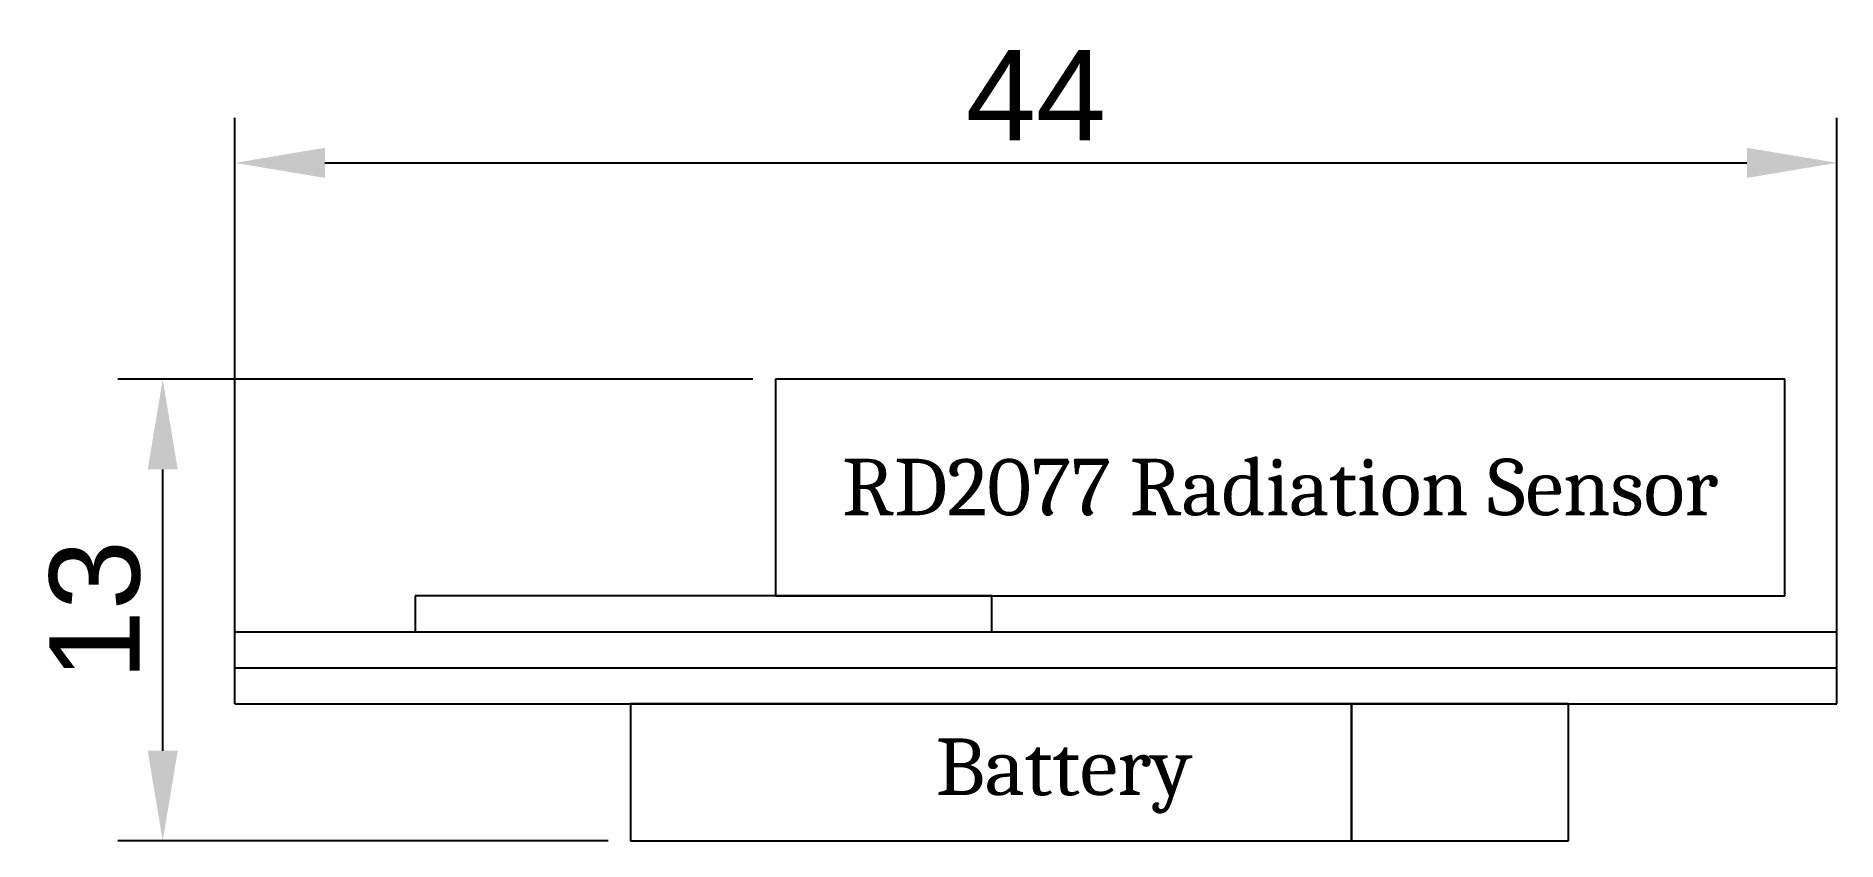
# Model space of a CAD drawing. Header units: millimetres. Extents: x 25.5 to 75.5, y 12.2 to 34.5.
import ezdxf

# ---------------------------------------------------------------- set-up
doc = ezdxf.new("R2010")
doc.units = ezdxf.units.MM
for name, color, linetype, lineweight, true_color in [('Battery', 9, 'Continuous', 25, 0xc0c0c0), ('Battery ... Battery_top', 2, 'Continuous', 25, 0xffff00), ('Bluebean', 4, 'Continuous', 25, 0x00ffff), ('Bluebean ... BlueTooth', 5, 'Continuous', 25, 0x0000ff), ('Circuit Board', 216, 'Continuous', 25, 0x800080), ('Rd2007', 178, 'Continuous', 25, 0x000000), ('Text', 178, 'Continuous', 25, 0x000000)]:
    doc.layers.add(name, color=color, linetype=linetype, lineweight=lineweight, true_color=true_color)
doc.layers.add('Dimensions', color=1, linetype='Continuous', true_color=0xff0000)
doc.styles.add('QCADDimTextStyle', font='')
doc.styles.add('textstyle11', font='')
doc.styles.add('textstyle12', font='')
doc.styles.get('QCADDimTextStyle').set_extended_font_data('Helvetica Neue')
doc.styles.get('textstyle11').set_extended_font_data('Arial')
doc.styles.get('textstyle12').set_extended_font_data('Arial')
doc.dimstyles.new('QCADDimStyle', dxfattribs={"dimtxt": 2.5, "dimasz": 2.5, "dimexe": 1.25, "dimexo": 0.625, "dimtad": 1, "dimtoh": 1, "dimdec": 4, "dimzin": 0, "dimdsep": 46, "dimtxsty": 'QCADDimTextStyle', "dimcen": 0.09, "dimadec": 0, "dimazin": 0, "dimtfac": 1, "dimtdec": 4, "dimtofl": 0, "dimtmove": 0, "dimatfit": 3, "dimfxl": 1, "dimtolj": 1, "dimtzin": 0, "dimarcsym": 0})

# ---------------------------------------------------------------- blocks, each defined once
blk = doc.blocks.new('Battery')
at = {"layer": 'Battery'}
for p, q in [((26.02, 3.8), (6.02, 3.8)), ((6.02, 3.8), (6.02, 0)), ((26.02, 0), (26.02, 3.8)), ((6.02, 0), (26.02, 0))]:
    blk.add_line(p, q, dxfattribs=at)
at = {"layer": 'Battery ... Battery_top'}
for p, q in [((6.02, 3.8), (0, 3.8)), ((0, 3.8), (0, 0)), ((6.02, 0), (6.02, 3.8)), ((0, 0), (6.02, 0))]:
    blk.add_line(p, q, dxfattribs=at)
blk = doc.blocks.new('*D4')
at = {"layer": 'Defpoints', "color": 0}
for p in [(29, 25), (46, 25), (41.98, 12.2)]:
    blk.add_point(p, dxfattribs=at)
at = {"layer": 'Dimensions', "color": 0, "lineweight": -2}
for p, q in [((45.375, 25), (27.75, 25)), ((29, 14.7), (29, 22.5)), ((41.355, 12.2), (27.75, 12.2))]:
    blk.add_line(p, q, dxfattribs=at)
at = {"layer": 'Dimensions', "color": 0}
for points in [[(29.417, 22.5), (28.583, 22.5), (29, 25)], [(28.583, 14.7), (29.417, 14.7), (29, 12.2)]]:
    blk.add_solid(points, dxfattribs=at)
at = {"layer": 'Dimensions', "color": 0, "insert": (27.125, 18.6), "char_height": 2.5, "attachment_point": 5, "rotation": 90, "style": 'QCADDimTextStyle'}
blk.add_mtext('\\A1;13', dxfattribs=at)
blk = doc.blocks.new('*D5')
at = {"layer": 'Defpoints', "color": 0}
for p in [(75.45, 31), (31, 16), (75.45, 16)]:
    blk.add_point(p, dxfattribs=at)
at = {"layer": 'Dimensions', "color": 0, "lineweight": -2}
for p, q in [((31, 16.625), (31, 32.25)), ((75.45, 16.625), (75.45, 32.25)), ((33.5, 31), (72.95, 31))]:
    blk.add_line(p, q, dxfattribs=at)
at = {"layer": 'Dimensions', "color": 0}
for points in [[(33.5, 31.417), (33.5, 30.583), (31, 31)], [(72.95, 30.583), (72.95, 31.417), (75.45, 31)]]:
    blk.add_solid(points, dxfattribs=at)
at = {"layer": 'Dimensions', "color": 0, "insert": (53.225, 32.875), "char_height": 2.5, "attachment_point": 5, "style": 'QCADDimTextStyle'}
blk.add_mtext('\\A1;44', dxfattribs=at)

msp = doc.modelspace()

# ---------------------------------------------------------------- linework, layer by layer
at = {"layer": 'Bluebean'}
for p, q in [((31, 17), (31, 18)), ((31, 18), (75.45, 18)), ((75.45, 17), (75.45, 18)), ((31, 17), (75.45, 17))]:
    msp.add_line(p, q, dxfattribs=at)
at = {"layer": 'Bluebean ... BlueTooth'}
for p, q in [((52, 19), (36, 19)), ((36, 19), (36, 18)), ((52, 18), (52, 19)), ((36, 18), (52, 18))]:
    msp.add_line(p, q, dxfattribs=at)
at = {"layer": 'Circuit Board'}
for p, q in [((31, 16), (31, 17)), ((31, 17), (75.45, 17)), ((75.45, 16), (75.45, 17)), ((31, 16), (75.45, 16))]:
    msp.add_line(p, q, dxfattribs=at)
at = {"layer": 'Rd2007'}
for p, q in [((74, 25), (46, 25)), ((46, 25), (46, 19)), ((74, 19), (74, 25)), ((46, 19), (74, 19))]:
    msp.add_line(p, q, dxfattribs=at)

# ---------------------------------------------------------------- block references
at = {"layer": 'Rd2007', "rotation": 180}
msp.add_blockref('Battery', (68, 16), dxfattribs=at)

# ---------------------------------------------------------------- texts
at = {"layer": 'Text', "char_height": 2, "attachment_point": 5}
for s, insert, style in [('\\fCambria|b0|i0|c0|p0;\\H1.57143;RD2077 Radiation Sensor', (60, 22), 'textstyle12'), ('\\fCambria|b0|i0|c0|p0;\\H1.57143;Battery', (54, 14), 'textstyle11')]:
    msp.add_mtext(s, dxfattribs=dict(at, insert=insert, style=style))

# ---------------------------------------------------------------- dimensions: what is measured, and where the dimension line sits
at = {"layer": 'Dimensions'}
dim = msp.add_linear_dim(base=(75.45, 31), p1=(31, 16), p2=(75.45, 16), dimstyle='QCADDimStyle', override={"dimtxt": 2.5, "dimasz": 2.5, "dimexe": 1.25, "dimexo": 0.625, "dimgap": 0.625, "dimdec": 0, "dimzin": 8, "dimclrd": 0, "dimclre": 0, "dimclrt": 0, "dimazin": 2, "dimtmove": 2}, dxfattribs=at)
dim.commit()
dim.dimension.update_dxf_attribs({"geometry": '*D5', "text_midpoint": (53.225, 32.875)})
dim = msp.add_linear_dim(base=(29, 25), p1=(41.98, 12.2), p2=(46, 25), angle=90, dimstyle='QCADDimStyle', override={"dimtxt": 2.5, "dimasz": 2.5, "dimexe": 1.25, "dimexo": 0.625, "dimgap": 0.625, "dimdec": 0, "dimzin": 8, "dimclrd": 0, "dimclre": 0, "dimclrt": 0, "dimazin": 2, "dimtmove": 2}, dxfattribs=at)
dim.commit()
dim.dimension.update_dxf_attribs({"geometry": '*D4', "text_midpoint": (27.125, 18.6)})

doc.saveas('drawing.dxf')
